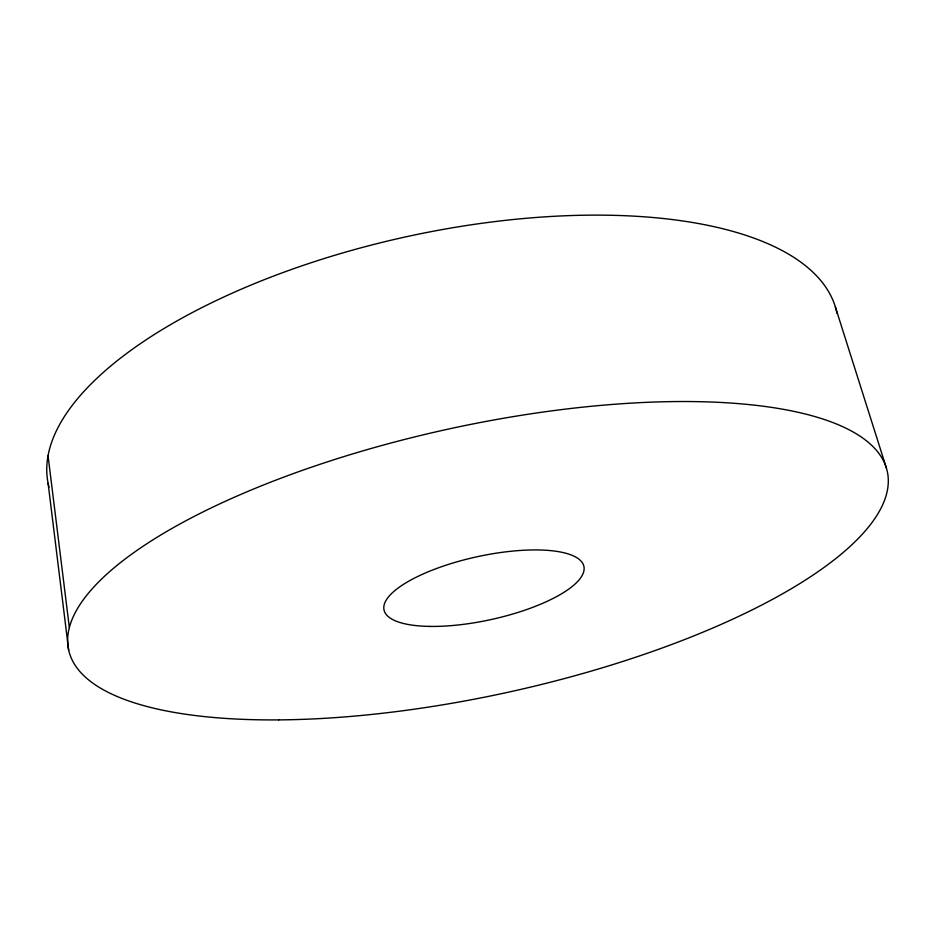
<?xml version="1.0" encoding="UTF-8"?>
<svg xmlns="http://www.w3.org/2000/svg" width="935" height="935" viewBox="0 0 935 935"><rect width="100%" height="100%" fill="white"/><g stroke="black" fill="none" stroke-linecap="round" stroke-linejoin="round"><path stroke-width="1.4" d="M835.329 306.82L886.38 467.944M48.047 455.707L69.342 627.514M48.106 483.337L68.664 650.199M49.017 487.228A403.511 165.682 -12.3 0 1 404.82 237.069A403.511 165.682 -12.3 0 1 837 313.295M429.469 626.403A102.289 32.176 -12.3 0 0 584.001 570.303A102.289 32.176 -12.3 0 0 438.375 567.837A102.289 32.176 -12.3 0 0 429.469 626.403M278.77 719.892A418.962 134.932 -12.3 0 0 888.25 478.626A418.962 134.932 -12.3 0 0 266.861 483.64A418.962 134.932 -12.3 0 0 278.77 719.892"/></g></svg>
